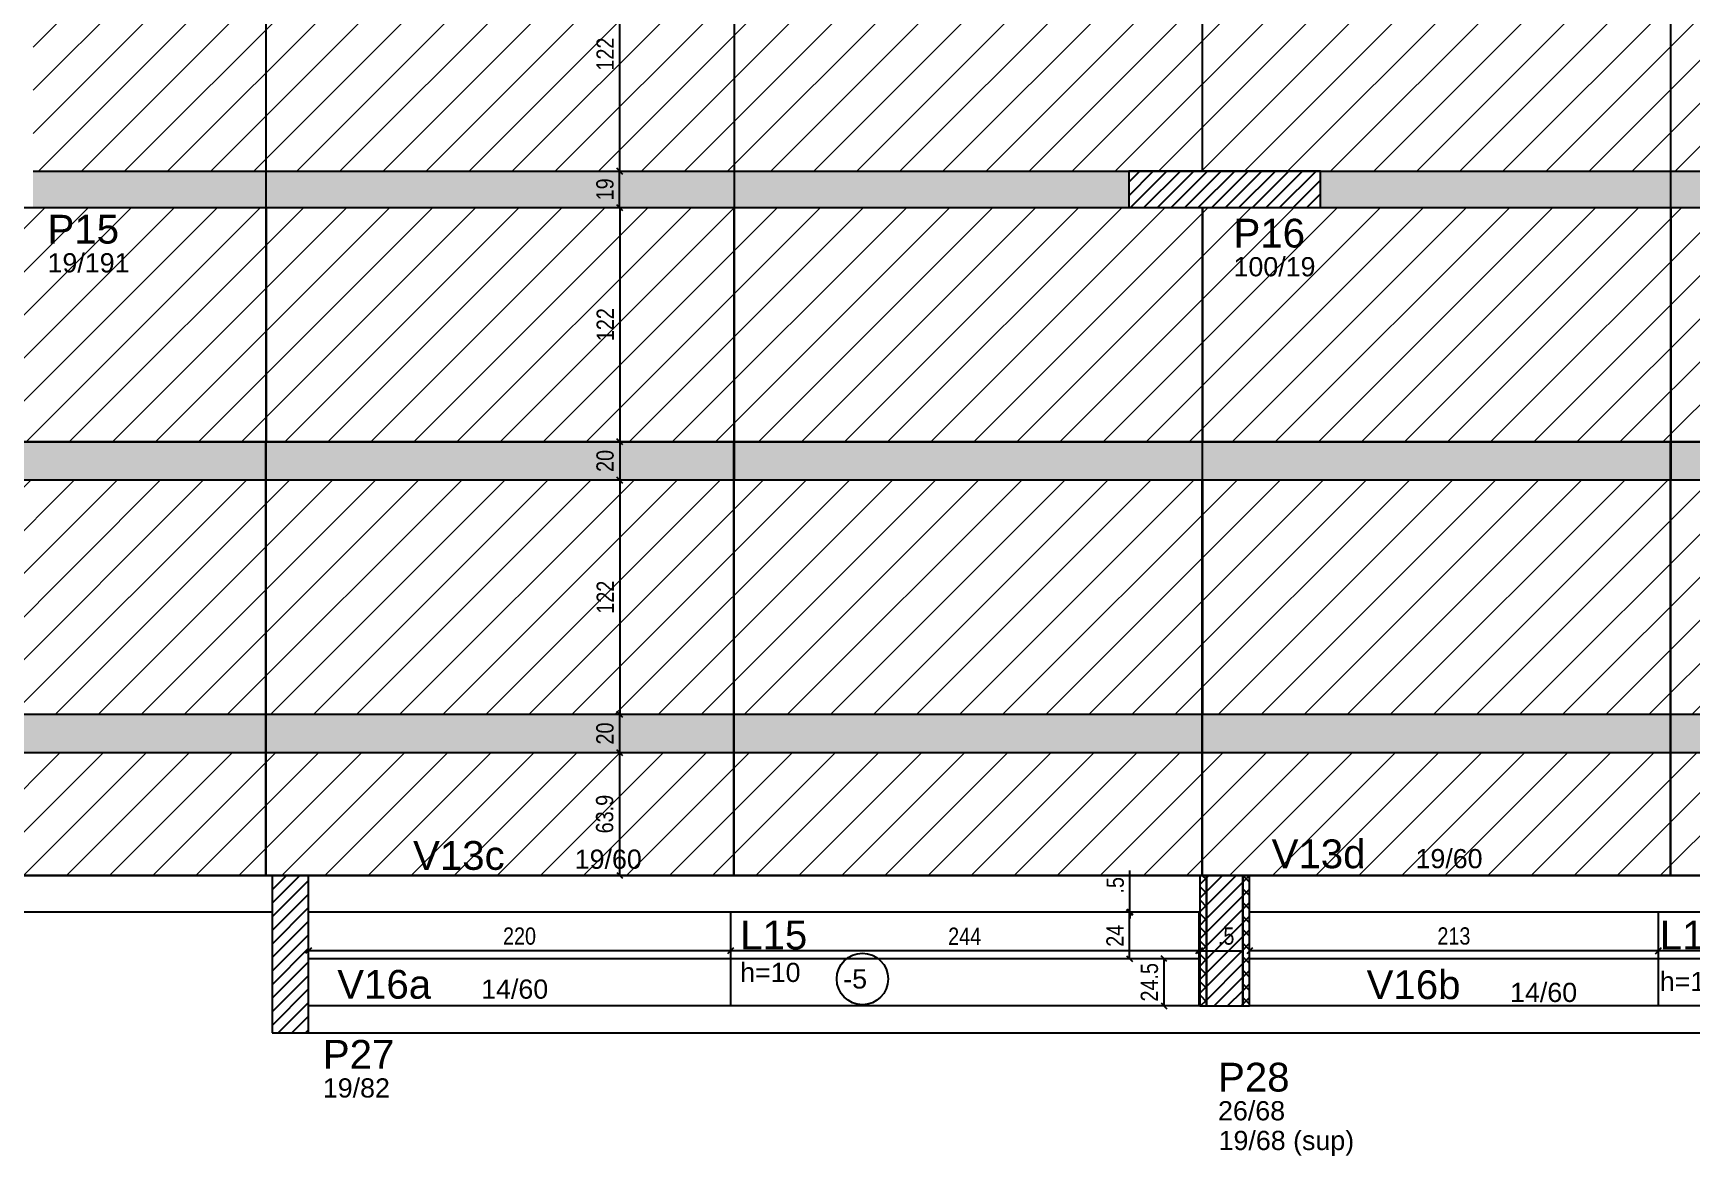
# Model space of a CAD drawing. Extents: x 2666 to 8994, y 352 to 3973.
# Drawn here: x 3900 to 4764, y 1877 to 2462 of the extents above; entities that cross this region are included whole.
import ezdxf

# ---------------------------------------------------------------- set-up
doc = ezdxf.new("R2010")
doc.units = 0
for name, color, linetype in [('3', 3, 'Continuous'), ('8', 8, 'Continuous'), ('COTA', 241, 'Continuous'), ('ES-VIGA', 3, 'Continuous'), ('L-D', 2, 'Continuous'), ('L-N', 4, 'Continuous'), ('P-D', 2, 'Continuous'), ('Painéis', 200, 'Continuous'), ('PIL-N', 4, 'Continuous'), ('Pilares', 5, 'Continuous'), ('VIG-D', 2, 'Continuous'), ('VIG-N', 4, 'Continuous')]:
    doc.layers.add(name, color=color, linetype=linetype)
doc.layers.add('Hachura', color=251, linetype='Continuous', lineweight=9)
doc.layers.add('REAPROVEITAMENTO', color=251, linetype='Continuous', lineweight=9)
doc.styles.add('COTA TECNICA-50', font='techl___.ttf', dxfattribs={"height": 9})
doc.styles.get("Standard").update_dxf_attribs({"font": 'arial.ttf'})
doc.dimstyles.new('COTA PAINEL-50', dxfattribs={"dimtxt": 9, "dimasz": 3, "dimexe": 3, "dimexo": 3, "dimgap": 3, "dimtad": 1, "dimdec": 1, "dimzin": 12, "dimdsep": 46, "dimtxsty": 'COTA TECNICA-50', "dimblk1": 'OBLIQUE', "dimblk2": 'OBLIQUE', "dimsah": 1, "dimcen": 0.9, "dimclrd": 4, "dimclre": 4, "dimclrt": 240, "dimadec": 1, "dimazin": 3, "dimtfac": 1, "dimtdec": 1, "dimtmove": 0, "dimatfit": 3, "dimfxl": 1, "dimtolj": 1, "dimtzin": 12, "dimarcsym": 0})
pattern_1 = [(45, (333.8, -11.191), (-11.22532, 11.22532), [])]

# ---------------------------------------------------------------- blocks, each defined once
blk = doc.blocks.new('_Oblique')
at = {"color": 0, "linetype": 'ByBlock', "lineweight": -2}
blk.add_line((-0.5, -0.5), (0.5, 0.5), dxfattribs=at)
blk = doc.blocks.new('*D71')
at = {"layer": 'COTA', "color": 4, "lineweight": -2, "transparency": 16777216}
for p, q in [((4205.44, 2371.03), (4205.44, 2249.03)), ((4208.36, 2371.03), (4208.44, 2371.03)), ((4208.36, 2249.03), (4208.44, 2249.03))]:
    blk.add_line(p, q, dxfattribs=at)
at = {"layer": 'Defpoints', "color": 0, "transparency": 16777216}
for p in [(4205.36, 2371.03), (4205.36, 2249.03), (4205.44, 2249.03)]:
    blk.add_point(p, dxfattribs=at)
at = {"layer": 'COTA', "color": 4, "lineweight": -2, "transparency": 16777216, "xscale": 3, "yscale": 3, "zscale": 3}
for p, rotation in [((4205.44, 2371.03), 90), ((4205.44, 2249.03), 270)]:
    blk.add_blockref('_Oblique', p, dxfattribs=dict(at, rotation=rotation))
at = {"layer": 'COTA', "color": 240, "transparency": 16777216, "insert": (4197.88, 2310.03), "char_height": 9, "attachment_point": 5, "rotation": 90, "style": 'COTA TECNICA-50'}
blk.add_mtext('\\A1;122', dxfattribs=at)
blk = doc.blocks.new('*D72')
at = {"layer": 'COTA', "color": 4, "lineweight": -2, "transparency": 16777216}
for p, q in [((4205.44, 2249.03), (4205.44, 2229)), ((4208.36, 2249.03), (4208.44, 2249.03))]:
    blk.add_line(p, q, dxfattribs=at)
at = {"layer": 'Defpoints', "color": 0, "transparency": 16777216}
for p in [(4205.36, 2249.03), (4205.44, 2229), (4205.44, 2229)]:
    blk.add_point(p, dxfattribs=at)
at = {"layer": 'COTA', "color": 4, "lineweight": -2, "transparency": 16777216, "xscale": 3, "yscale": 3, "zscale": 3}
for p, rotation in [((4205.44, 2249.03), 90), ((4205.44, 2229), 270)]:
    blk.add_blockref('_Oblique', p, dxfattribs=dict(at, rotation=rotation))
at = {"layer": 'COTA', "color": 240, "transparency": 16777216, "insert": (4197.84, 2239.02), "char_height": 9, "attachment_point": 5, "rotation": 90, "style": 'COTA TECNICA-50'}
blk.add_mtext('\\A1;20', dxfattribs=at)
blk = doc.blocks.new('*D73')
at = {"layer": 'COTA', "color": 4, "lineweight": -2, "transparency": 16777216}
blk.add_line((4205.44, 2229), (4205.44, 2107), dxfattribs=at)
at = {"layer": 'Defpoints', "color": 0, "transparency": 16777216}
for p in [(4205.44, 2229), (4205.44, 2107), (4205.44, 2107)]:
    blk.add_point(p, dxfattribs=at)
at = {"layer": 'COTA', "color": 4, "lineweight": -2, "transparency": 16777216, "xscale": 3, "yscale": 3, "zscale": 3}
for p, rotation in [((4205.44, 2229), 90), ((4205.44, 2107), 270)]:
    blk.add_blockref('_Oblique', p, dxfattribs=dict(at, rotation=rotation))
at = {"layer": 'COTA', "color": 240, "transparency": 16777216, "insert": (4197.88, 2168), "char_height": 9, "attachment_point": 5, "rotation": 90, "style": 'COTA TECNICA-50'}
blk.add_mtext('\\A1;122', dxfattribs=at)
blk = doc.blocks.new('*D74')
at = {"layer": 'COTA', "color": 4, "lineweight": -2, "transparency": 16777216}
blk.add_line((4205.36, 2107), (4205.36, 2086.96), dxfattribs=at)
at = {"layer": 'Defpoints', "color": 0, "transparency": 16777216}
for p in [(4205.36, 2107), (4205.36, 2086.96), (4205.36, 2086.96)]:
    blk.add_point(p, dxfattribs=at)
at = {"layer": 'COTA', "color": 4, "lineweight": -2, "transparency": 16777216, "xscale": 3, "yscale": 3, "zscale": 3}
for p, rotation in [((4205.36, 2107), 90), ((4205.36, 2086.96), 270)]:
    blk.add_blockref('_Oblique', p, dxfattribs=dict(at, rotation=rotation))
at = {"layer": 'COTA', "color": 240, "transparency": 16777216, "insert": (4197.77, 2096.98), "char_height": 9, "attachment_point": 5, "rotation": 90, "style": 'COTA TECNICA-50'}
blk.add_mtext('\\A1;20', dxfattribs=at)
blk = doc.blocks.new('*D75')
at = {"layer": 'COTA', "color": 4, "lineweight": -2, "transparency": 16777216}
blk.add_line((4205.36, 2086.96), (4205.36, 2023.03), dxfattribs=at)
at = {"layer": 'Defpoints', "color": 0, "transparency": 16777216}
for p in [(4205.36, 2086.96), (4205.36, 2023.03), (4205.36, 2023.03)]:
    blk.add_point(p, dxfattribs=at)
at = {"layer": 'COTA', "color": 4, "lineweight": -2, "transparency": 16777216, "xscale": 3, "yscale": 3, "zscale": 3}
for p, rotation in [((4205.36, 2086.96), 90), ((4205.36, 2023.03), 270)]:
    blk.add_blockref('_Oblique', p, dxfattribs=dict(at, rotation=rotation))
at = {"layer": 'COTA', "color": 240, "transparency": 16777216, "insert": (4197.63, 2055), "char_height": 9, "attachment_point": 5, "rotation": 90, "style": 'COTA TECNICA-50'}
blk.add_mtext('\\A1;63.9', dxfattribs=at)
blk = doc.blocks.new('*D105')
at = {"layer": 'COTA', "color": 4, "lineweight": -2, "transparency": 16777216}
blk.add_line((4205.36, 2512.04), (4205.36, 2390.04), dxfattribs=at)
at = {"layer": 'Defpoints', "color": 0, "transparency": 16777216}
for p in [(4205.36, 2512.04), (4205.36, 2390.04), (4205.36, 2390.04)]:
    blk.add_point(p, dxfattribs=at)
at = {"layer": 'COTA', "color": 4, "lineweight": -2, "transparency": 16777216, "xscale": 3, "yscale": 3, "zscale": 3}
for p, rotation in [((4205.36, 2512.04), 90), ((4205.36, 2390.04), 270)]:
    blk.add_blockref('_Oblique', p, dxfattribs=dict(at, rotation=rotation))
at = {"layer": 'COTA', "color": 240, "transparency": 16777216, "insert": (4197.81, 2451.04), "char_height": 9, "attachment_point": 5, "rotation": 90, "style": 'COTA TECNICA-50'}
blk.add_mtext('\\A1;122', dxfattribs=at)
blk = doc.blocks.new('*D119')
at = {"layer": 'COTA', "color": 4, "lineweight": -2, "transparency": 16777216}
blk.add_line((4489.16, 1955.09), (4489.16, 1979.59), dxfattribs=at)
at = {"layer": 'Defpoints', "color": 0, "transparency": 16777216}
for p in [(4489.16, 1979.59), (4489.16, 1979.59), (4489.16, 1955.09)]:
    blk.add_point(p, dxfattribs=at)
at = {"layer": 'COTA', "color": 4, "lineweight": -2, "transparency": 16777216, "xscale": 3, "yscale": 3, "zscale": 3}
for p, rotation in [((4489.16, 1979.59), 90), ((4489.16, 1955.09), 270)]:
    blk.add_blockref('_Oblique', p, dxfattribs=dict(at, rotation=rotation))
at = {"layer": 'COTA', "color": 240, "transparency": 16777216, "insert": (4481.56, 1967.34), "char_height": 9, "attachment_point": 5, "rotation": 90, "style": 'COTA TECNICA-50'}
blk.add_mtext('\\A1;24.5', dxfattribs=at)
blk = doc.blocks.new('*D120')
at = {"layer": 'COTA', "color": 4, "lineweight": -2, "transparency": 16777216}
blk.add_line((4471.15, 1979.59), (4471.15, 2003.59), dxfattribs=at)
at = {"layer": 'Defpoints', "color": 0, "transparency": 16777216}
for p in [(4471.15, 2003.59), (4471.15, 2003.59), (4471.15, 1979.59)]:
    blk.add_point(p, dxfattribs=at)
at = {"layer": 'COTA', "color": 4, "lineweight": -2, "transparency": 16777216, "xscale": 3, "yscale": 3, "zscale": 3}
for p, rotation in [((4471.15, 2003.59), 90), ((4471.15, 1979.59), 270)]:
    blk.add_blockref('_Oblique', p, dxfattribs=dict(at, rotation=rotation))
at = {"layer": 'COTA', "color": 240, "transparency": 16777216, "insert": (4463.58, 1991.59), "char_height": 9, "attachment_point": 5, "rotation": 90, "style": 'COTA TECNICA-50'}
blk.add_mtext('\\A1;24', dxfattribs=at)
blk = doc.blocks.new('*D121')
at = {"layer": 'COTA', "color": 4, "lineweight": -2, "transparency": 16777216}
for p, q in [((4471.34, 2004.09), (4471.34, 2025.68)), ((4471.34, 2003.59), (4471.34, 2004.09)), ((4471.34, 2003.59), (4471.34, 2000.59))]:
    blk.add_line(p, q, dxfattribs=at)
at = {"layer": 'Defpoints', "color": 0, "transparency": 16777216}
for p in [(4471.34, 2004.09), (4471.34, 2004.09), (4471.34, 2003.59)]:
    blk.add_point(p, dxfattribs=at)
at = {"layer": 'COTA', "color": 4, "lineweight": -2, "transparency": 16777216, "xscale": 3, "yscale": 3, "zscale": 3}
for p, rotation in [((4471.34, 2004.09), 270), ((4471.34, 2003.59), 90)]:
    blk.add_blockref('_Oblique', p, dxfattribs=dict(at, rotation=rotation))
at = {"layer": 'COTA', "color": 240, "transparency": 16777216, "insert": (4463.74, 2017.89), "char_height": 9, "attachment_point": 5, "rotation": 90, "style": 'COTA TECNICA-50'}
blk.add_mtext('\\A1;.5', dxfattribs=at)
blk = doc.blocks.new('*D244')
at = {"layer": 'COTA', "color": 4, "lineweight": -2, "transparency": 16777216}
for p, q in [((4507.22, 1983.78), (4504.22, 1983.78)), ((4507.22, 1983.78), (4507.72, 1983.78)), ((4507.22, 1980.99), (4507.22, 1980.78)), ((4507.72, 1983.78), (4529.31, 1983.78)), ((4507.72, 1980.99), (4507.72, 1980.78))]:
    blk.add_line(p, q, dxfattribs=at)
at = {"layer": 'Defpoints', "color": 0, "transparency": 16777216}
for p in [(4507.22, 1983.99), (4507.72, 1983.99), (4507.72, 1983.78)]:
    blk.add_point(p, dxfattribs=at)
at = {"layer": 'COTA', "color": 4, "lineweight": -2, "transparency": 16777216, "xscale": 3, "yscale": 3, "zscale": 3}
blk.add_blockref('_Oblique', (4507.22, 1983.78), dxfattribs=at)
at = {"layer": 'COTA', "color": 4, "lineweight": -2, "transparency": 16777216, "xscale": 3, "yscale": 3, "zscale": 3, "rotation": 180}
blk.add_blockref('_Oblique', (4507.72, 1983.78), dxfattribs=at)
at = {"layer": 'COTA', "color": 240, "transparency": 16777216, "insert": (4521.51, 1991.38), "char_height": 9, "attachment_point": 5, "style": 'COTA TECNICA-50'}
blk.add_mtext('\\A1;.5', dxfattribs=at)
blk = doc.blocks.new('*D178')
at = {"layer": 'COTA', "color": 4, "lineweight": -2, "transparency": 16777216}
blk.add_line((4507.22, 1983.78), (4263.22, 1983.78), dxfattribs=at)
at = {"layer": 'Defpoints', "color": 0, "transparency": 16777216}
for p in [(4263.22, 1983.78), (4263.22, 1983.78), (4507.22, 1983.78)]:
    blk.add_point(p, dxfattribs=at)
at = {"layer": 'COTA', "color": 4, "lineweight": -2, "transparency": 16777216, "xscale": 3, "yscale": 3, "zscale": 3, "rotation": 180}
blk.add_blockref('_Oblique', (4263.22, 1983.78), dxfattribs=at)
at = {"layer": 'COTA', "color": 4, "lineweight": -2, "transparency": 16777216, "xscale": 3, "yscale": 3, "zscale": 3}
blk.add_blockref('_Oblique', (4507.22, 1983.78), dxfattribs=at)
at = {"layer": 'COTA', "color": 240, "transparency": 16777216, "insert": (4385.22, 1991.35), "char_height": 9, "attachment_point": 5, "style": 'COTA TECNICA-50'}
blk.add_mtext('\\A1;244', dxfattribs=at)
blk = doc.blocks.new('*D4')
at = {"layer": 'COTA', "color": 4, "lineweight": -2, "transparency": 16777216}
blk.add_line((4263.22, 1983.78), (4043.21, 1983.78), dxfattribs=at)
at = {"layer": 'Defpoints', "color": 0, "transparency": 16777216}
for p in [(4043.21, 1983.78), (4043.21, 1983.78), (4263.22, 1983.78)]:
    blk.add_point(p, dxfattribs=at)
at = {"layer": 'COTA', "color": 4, "lineweight": -2, "transparency": 16777216, "xscale": 3, "yscale": 3, "zscale": 3, "rotation": 180}
blk.add_blockref('_Oblique', (4043.21, 1983.78), dxfattribs=at)
at = {"layer": 'COTA', "color": 4, "lineweight": -2, "transparency": 16777216, "xscale": 3, "yscale": 3, "zscale": 3}
blk.add_blockref('_Oblique', (4263.22, 1983.78), dxfattribs=at)
at = {"layer": 'COTA', "color": 240, "transparency": 16777216, "insert": (4153.21, 1991.37), "char_height": 9, "attachment_point": 5, "style": 'COTA TECNICA-50'}
blk.add_mtext('\\A1;220', dxfattribs=at)
blk = doc.blocks.new('*D180')
at = {"layer": 'COTA', "color": 4, "lineweight": -2, "transparency": 16777216}
blk.add_line((4990.72, 1983.72), (4746.72, 1983.72), dxfattribs=at)
at = {"layer": 'Defpoints', "color": 0, "transparency": 16777216}
for p in [(4746.72, 1983.72), (4746.72, 1983.72), (4990.72, 1983.72)]:
    blk.add_point(p, dxfattribs=at)
at = {"layer": 'COTA', "color": 4, "lineweight": -2, "transparency": 16777216, "xscale": 3, "yscale": 3, "zscale": 3, "rotation": 180}
blk.add_blockref('_Oblique', (4746.72, 1983.72), dxfattribs=at)
at = {"layer": 'COTA', "color": 4, "lineweight": -2, "transparency": 16777216, "xscale": 3, "yscale": 3, "zscale": 3}
blk.add_blockref('_Oblique', (4990.72, 1983.72), dxfattribs=at)
at = {"layer": 'COTA', "color": 240, "transparency": 16777216, "insert": (4868.72, 1991.29), "char_height": 9, "attachment_point": 5, "style": 'COTA TECNICA-50'}
blk.add_mtext('\\A1;244', dxfattribs=at)
blk = doc.blocks.new('*D8')
at = {"layer": 'COTA', "color": 4, "lineweight": -2, "transparency": 16777216}
blk.add_line((4746.72, 1983.72), (4533.72, 1983.72), dxfattribs=at)
at = {"layer": 'Defpoints', "color": 0, "transparency": 16777216}
for p in [(4533.72, 1983.72), (4533.72, 1983.72), (4746.72, 1983.72)]:
    blk.add_point(p, dxfattribs=at)
at = {"layer": 'COTA', "color": 4, "lineweight": -2, "transparency": 16777216, "xscale": 3, "yscale": 3, "zscale": 3, "rotation": 180}
blk.add_blockref('_Oblique', (4533.72, 1983.72), dxfattribs=at)
at = {"layer": 'COTA', "color": 4, "lineweight": -2, "transparency": 16777216, "xscale": 3, "yscale": 3, "zscale": 3}
blk.add_blockref('_Oblique', (4746.72, 1983.72), dxfattribs=at)
at = {"layer": 'COTA', "color": 240, "transparency": 16777216, "insert": (4640.22, 1991.42), "char_height": 9, "attachment_point": 5, "style": 'COTA TECNICA-50'}
blk.add_mtext('\\A1;213', dxfattribs=at)
blk = doc.blocks.new('*D273')
at = {"layer": 'COTA', "color": 4, "lineweight": -2, "transparency": 16777216}
for p, q in [((4202.36, 2390.04), (4202.36, 2390.04)), ((4205.36, 2371.04), (4205.36, 2390.04)), ((4202.43, 2371.04), (4202.36, 2371.04))]:
    blk.add_line(p, q, dxfattribs=at)
at = {"layer": 'Defpoints', "color": 0, "transparency": 16777216}
for p in [(4205.36, 2390.04), (4205.36, 2390.04), (4205.43, 2371.04)]:
    blk.add_point(p, dxfattribs=at)
at = {"layer": 'COTA', "color": 4, "lineweight": -2, "transparency": 16777216, "xscale": 3, "yscale": 3, "zscale": 3}
for p, rotation in [((4205.36, 2390.04), 90), ((4205.36, 2371.04), 270)]:
    blk.add_blockref('_Oblique', p, dxfattribs=dict(at, rotation=rotation))
at = {"layer": 'COTA', "color": 240, "transparency": 16777216, "insert": (4197.78, 2380.54), "char_height": 9, "attachment_point": 5, "rotation": 90, "style": 'COTA TECNICA-50'}
blk.add_mtext('\\A1;19', dxfattribs=at)

msp = doc.modelspace()

# ---------------------------------------------------------------- hatches: boundary and pattern name
at = {"layer": 'Hachura', "linetype": 'ByBlock'}
h = msp.add_hatch(color=256, dxfattribs=at)
h.dxf.hatch_style = 1
h.paths.add_polyline_path([(4470.72, 2390.04), (3899.71, 2390.04), (3899.71, 2371.04), (4470.72, 2371.04)])
h = msp.add_hatch(color=256, dxfattribs=at)
h.dxf.hatch_style = 1
h.paths.add_polyline_path([(4957.72, 2390.04), (4570.72, 2390.04), (4570.72, 2371.04), (4957.72, 2371.04)])
h = msp.add_hatch(color=256, dxfattribs=at)
h.dxf.hatch_style = 1
h.paths.add_polyline_path([(4021.07, 2249.03), (4021.07, 2229), (3777, 2229), (3777, 2249.03)])
h = msp.add_hatch(color=256, dxfattribs=at)
h.dxf.hatch_style = 1
h.paths.add_polyline_path([(4265.07, 2249.03), (4265.07, 2229), (4021, 2229), (4021, 2249.03)])
h = msp.add_hatch(color=256, dxfattribs=at)
h.dxf.hatch_style = 1
h.paths.add_polyline_path([(4509.06, 2249.03), (4509.06, 2229), (4264.99, 2229), (4264.99, 2249.03)])
h = msp.add_hatch(color=256, dxfattribs=at)
h.dxf.hatch_style = 1
h.paths.add_polyline_path([(4753.22, 2249.03), (4753.22, 2229), (4509.16, 2229), (4509.16, 2249.03)])
h = msp.add_hatch(color=256, dxfattribs=at)
h.dxf.hatch_style = 1
h.paths.add_polyline_path([(4997.21, 2249.03), (4997.21, 2229), (4753.15, 2229), (4753.15, 2249.03)])
h = msp.add_hatch(color=256, dxfattribs=at)
h.dxf.hatch_style = 1
h.paths.add_polyline_path([(4021, 2107), (4021, 2086.96), (3776.93, 2086.96), (3776.93, 2107)])
h = msp.add_hatch(color=256, dxfattribs=at)
h.dxf.hatch_style = 1
h.paths.add_polyline_path([(4265, 2107), (4265, 2086.96), (4020.93, 2086.96), (4020.93, 2107)])
h = msp.add_hatch(color=256, dxfattribs=at)
h.dxf.hatch_style = 1
h.paths.add_polyline_path([(4508.99, 2107), (4508.99, 2086.96), (4264.92, 2086.96), (4264.92, 2107)])
h = msp.add_hatch(color=256, dxfattribs=at)
h.dxf.hatch_style = 1
h.paths.add_polyline_path([(4753.16, 2107), (4753.16, 2086.96), (4509.09, 2086.96), (4509.09, 2107)])
h = msp.add_hatch(color=256, dxfattribs=at)
h.dxf.hatch_style = 1
h.paths.add_polyline_path([(4997.22, 2107), (4997.22, 2086.96), (4753.16, 2086.96), (4753.16, 2107)])
at = {"layer": 'REAPROVEITAMENTO', "linetype": 'ByBlock'}
h = msp.add_hatch(dxfattribs=at)
h.set_pattern_fill('ANSI31', color=256, scale=5, style=2)
h.set_pattern_definition(pattern_1)
h.paths.add_polyline_path([(5485.22, 2512.04), (3899.71, 2512.04), (3899.71, 2390.04), (5485.22, 2390.04)])
h = msp.add_hatch(dxfattribs=at)
h.set_pattern_fill('ANSI31', color=256, scale=5, style=2)
h.set_pattern_definition(pattern_1)
h.paths.add_polyline_path([(5485.22, 2248.84), (5485.22, 2370.84), (3552.72, 2371.03), (3552.72, 2249.03)])
h = msp.add_hatch(dxfattribs=at)
h.set_pattern_fill('ANSI31', color=256, scale=5, style=2)
h.set_pattern_definition(pattern_1)
h.paths.add_polyline_path([(5485.22, 2107), (5485.22, 2229), (3552.72, 2229), (3552.72, 2107)])
h = msp.add_hatch(dxfattribs=at)
h.set_pattern_fill('ANSI31', color=256, scale=5, style=2)
h.set_pattern_definition(pattern_1)
h.paths.add_polyline_path([(5485.22, 2086.96), (3552.72, 2086.96), (3552.72, 2023.03), (5485.22, 2023.03)])

# ---------------------------------------------------------------- linework, layer by layer
at = {"layer": '3', "linetype": 'Continuous'}
msp.add_circle((4331.94, 1969.07), 13.42, dxfattribs=at)
at = {"layer": '8', "linetype": 'Continuous'}
for p, q in [((4470.72, 2377.21), (4483.54, 2390.03)), ((4470.72, 2384.28), (4476.47, 2390.03)), ((4470.72, 2390.03), (4470.72, 2390.03)), ((4470.72, 2390.03), (4470.72, 2390.03)), ((4470.72, 2390.03), (4470.72, 2390.03)), ((4470.72, 2390.03), (4470.72, 2390.03)), ((4471.61, 2371.03), (4490.61, 2390.03)), ((4478.68, 2371.03), (4497.68, 2390.03)), ((4485.75, 2371.03), (4504.75, 2390.03)), ((4492.82, 2371.03), (4511.82, 2390.03)), ((4499.9, 2371.03), (4518.9, 2390.03)), ((4506.97, 2371.03), (4525.97, 2390.03)), ((4514.04, 2371.03), (4533.04, 2390.03)), ((4521.11, 2371.03), (4540.11, 2390.03)), ((4528.18, 2371.03), (4547.18, 2390.03)), ((4535.25, 2371.03), (4554.25, 2390.03)), ((4542.32, 2371.03), (4561.32, 2390.03)), ((4549.39, 2371.03), (4568.39, 2390.03)), ((4556.46, 2371.03), (4570.72, 2385.29)), ((4570.72, 2390.03), (4570.72, 2390.03)), ((4570.72, 2390.03), (4570.72, 2390.03)), ((4570.72, 2390.03), (4570.72, 2390.03)), ((4563.54, 2371.03), (4570.72, 2378.22)), ((4568.8, 2371.03), (4568.8, 2371.03)), ((4570.61, 2371.03), (4570.72, 2371.15)), ((4024.21, 2008.49), (4038.76, 2023.04)), ((4024.21, 2015.56), (4031.69, 2023.04)), ((4024.21, 2022.63), (4024.62, 2023.04)), ((4043.21, 2023.04), (4043.21, 2023.04)), ((4507.72, 2023.03), (4507.72, 2023.03)), ((4507.72, 2023.03), (4507.72, 2023.03)), ((4509.06, 2023.03), (4511.22, 2020.87)), ((4511.22, 2007.59), (4526.66, 2023.03)), ((4511.22, 2014.66), (4519.59, 2023.03)), ((4511.22, 2021.73), (4512.52, 2023.03)), ((4511.22, 2023.03), (4511.22, 2023.03)), ((4530.22, 2019.52), (4533.72, 2023.03)), ((4530.22, 2023.03), (4530.22, 2023.03)), ((4530.27, 2023.03), (4533.72, 2019.59)), ((4533.72, 2023.03), (4533.72, 2023.03)), ((4024.21, 2001.42), (4043.21, 2020.42)), ((4024.21, 1994.34), (4043.21, 2013.34)), ((4507.72, 2018.23), (4511.22, 2021.73)), ((4507.72, 2017.3), (4511.22, 2013.8)), ((4507.72, 2011.16), (4511.22, 2014.66)), ((4511.22, 2000.52), (4530.22, 2019.52)), ((4530.22, 2016.02), (4533.72, 2012.52)), ((4530.22, 2012.45), (4533.72, 2015.95)), ((4024.21, 1987.27), (4043.21, 2006.27)), ((4507.72, 2010.23), (4511.22, 2006.73)), ((4507.72, 2004.09), (4511.22, 2007.59)), ((4511.22, 1993.45), (4530.22, 2012.45)), ((4511.22, 1986.38), (4530.22, 2005.38)), ((4530.22, 2008.95), (4533.72, 2005.45)), ((4530.22, 2005.38), (4533.72, 2008.88)), ((4024.21, 2004.03), (4024.21, 2004.03)), ((4024.21, 1980.2), (4043.21, 1999.2)), ((4507.72, 2003.16), (4511.22, 1999.66)), ((4507.72, 1997.02), (4511.22, 2000.52)), ((4507.72, 1996.09), (4511.22, 1992.59)), ((4511.22, 1979.31), (4530.22, 1998.31)), ((4530.22, 2001.87), (4533.72, 1998.37)), ((4530.22, 1998.31), (4533.72, 2001.81)), ((4024.21, 1973.13), (4043.21, 1992.13)), ((4507.72, 1989.95), (4511.22, 1993.45)), ((4507.72, 1989.02), (4511.22, 1985.52)), ((4511.22, 1972.23), (4530.22, 1991.23)), ((4520.72, 1989.03), (4520.72, 1989.03)), ((4530.22, 1994.8), (4533.72, 1991.3)), ((4530.22, 1991.23), (4533.72, 1994.73)), ((4530.22, 1987.73), (4533.72, 1984.23)), ((4530.22, 1984.16), (4533.72, 1987.66)), ((4024.21, 1966.06), (4043.21, 1985.06)), ((4033.71, 1982.04), (4033.71, 1982.04)), ((4507.72, 1982.88), (4511.22, 1986.38)), ((4507.72, 1981.95), (4511.22, 1978.45)), ((4507.72, 1975.81), (4511.22, 1979.31)), ((4511.22, 1965.16), (4530.22, 1984.16)), ((4530.22, 1980.66), (4533.72, 1977.16)), ((4530.22, 1977.09), (4533.72, 1980.59)), ((4024.21, 1958.99), (4043.21, 1977.99)), ((4024.21, 1951.92), (4043.21, 1970.92)), ((4507.72, 1974.88), (4511.22, 1971.38)), ((4507.72, 1968.73), (4511.22, 1972.23)), ((4511.22, 1958.09), (4530.22, 1977.09)), ((4515.23, 1955.03), (4530.22, 1970.02)), ((4530.22, 1973.59), (4533.72, 1970.09)), ((4530.22, 1970.02), (4533.72, 1973.52)), ((4024.21, 1944.85), (4043.21, 1963.85)), ((4507.72, 1967.81), (4511.22, 1964.31)), ((4507.72, 1961.66), (4511.22, 1965.16)), ((4522.3, 1955.03), (4530.22, 1962.95)), ((4530.22, 1966.52), (4533.72, 1963.02)), ((4530.22, 1962.95), (4533.72, 1966.45)), ((4027.47, 1941.04), (4043.21, 1956.78)), ((4507.72, 1960.73), (4511.22, 1957.23)), ((4507.72, 1955.03), (4507.72, 1955.03)), ((4507.72, 1955.03), (4507.72, 1955.03)), ((4508.16, 1955.03), (4511.22, 1958.09)), ((4529.37, 1955.03), (4530.22, 1955.88)), ((4530.22, 1959.45), (4533.72, 1955.95)), ((4530.22, 1955.88), (4533.72, 1959.38)), ((4034.54, 1941.04), (4043.21, 1949.71)), ((4024.21, 1941.04), (4024.21, 1941.04)), ((4024.21, 1941.04), (4024.21, 1941.04)), ((4024.21, 1941.04), (4024.21, 1941.04)), ((4041.61, 1941.04), (4043.21, 1942.63)), ((4043.21, 1941.04), (4043.21, 1941.04)), ((4043.21, 1941.04), (4043.21, 1941.04)), ((4043.21, 1941.04), (4043.21, 1941.04))]:
    msp.add_line(p, q, dxfattribs=at)
at = {"layer": 'ES-VIGA'}
for points in [[(4024.21, 2023.03), (3633.72, 2023.03)], [(4507.72, 2023.03), (4043.21, 2023.03)], [(4991.22, 2023.03), (4533.72, 2023.03)], [(3633.72, 2004.03), (4024.21, 2004.03)], [(4043.21, 2004.03), (4507.72, 2004.03)], [(4533.72, 2004.03), (4991.22, 2004.03)], [(4507.72, 1955.04), (4043.21, 1955.04)], [(4991.22, 1955.04), (4533.72, 1955.04)], [(4043.21, 1941.04), (4520.72, 1941.04)], [(4520.72, 1941.04), (5007.72, 1941.04)]]:
    msp.add_lwpolyline(points, dxfattribs=at)
at = {"layer": 'Painéis'}
for p, q in [((4021.22, 2371.04), (4021.22, 2910.03)), ((4265.22, 2371.04), (4265.22, 2910.03)), ((4509.22, 2390.04), (4509.22, 2910.03)), ((4753.22, 2371.04), (4753.22, 2910.03)), ((3899.71, 2390.04), (5485.22, 2390.03)), ((3899.71, 2371.04), (5485.22, 2371.03)), ((4263.22, 2004.09), (4263.22, 1955.09)), ((4507.22, 2004.09), (4507.22, 1955.09)), ((4746.72, 2004.03), (4746.72, 1955.04)), ((4507.72, 1979.59), (4043.21, 1979.59)), ((4991.22, 1979.53), (4533.72, 1979.53))]:
    msp.add_line(p, q, dxfattribs=at)
for points in [[(3777, 2371.03), (4021.08, 2371.03), (4021.08, 2249.03), (3777, 2249.03)], [(4021.08, 2371.03), (4265.16, 2371.03), (4265.16, 2249.03), (4021.08, 2249.03)], [(4265.16, 2371.03), (4509.24, 2371.03), (4509.24, 2249.03), (4265.16, 2249.03)], [(4509.24, 2371.03), (4753.31, 2371.03), (4753.31, 2249.03), (4509.24, 2249.03)], [(4753.31, 2371.03), (4997.39, 2371.03), (4997.39, 2249.03), (4753.31, 2249.03)], [(4021.07, 2249.03), (4021.07, 2229), (3777, 2229), (3777, 2249.03)], [(4265.07, 2249.03), (4265.07, 2229), (4021, 2229), (4021, 2249.03)], [(4509.06, 2249.03), (4509.06, 2229), (4264.99, 2229), (4264.99, 2249.03)], [(4753.22, 2249.03), (4753.22, 2229), (4509.16, 2229), (4509.16, 2249.03)], [(4997.21, 2249.03), (4997.21, 2229), (4753.15, 2229), (4753.15, 2249.03)], [(4021, 2107), (4021, 2229), (3777, 2229), (3777, 2107)], [(4265, 2107), (4265, 2229), (4021, 2229), (4021, 2107)], [(4508.99, 2107), (4508.99, 2229), (4264.99, 2229), (4264.99, 2107)], [(4753.16, 2107), (4753.16, 2229), (4509.16, 2229), (4509.16, 2107)], [(4997.15, 2107), (4997.15, 2229), (4753.15, 2229), (4753.15, 2107)], [(4021, 2107), (4021, 2086.96), (3776.93, 2086.96), (3776.93, 2107)], [(4265, 2107), (4265, 2086.96), (4020.93, 2086.96), (4020.93, 2107)], [(4508.99, 2107), (4508.99, 2086.96), (4264.92, 2086.96), (4264.92, 2107)], [(4753.16, 2107), (4753.16, 2086.96), (4509.09, 2086.96), (4509.09, 2107)], [(4997.22, 2107), (4997.22, 2086.96), (4753.16, 2086.96), (4753.16, 2107)], [(3776.93, 2023.03), (4020.93, 2023.03), (4020.93, 2086.96), (3776.93, 2086.96)], [(4020.93, 2023.03), (4264.92, 2023.03), (4264.92, 2086.96), (4020.93, 2086.96)], [(4264.92, 2023.03), (4508.99, 2023.03), (4508.99, 2086.96), (4264.92, 2086.96)], [(4508.99, 2023.03), (4753.08, 2023.03), (4753.08, 2086.96), (4508.99, 2086.96)], [(4753.16, 2023.03), (4997.32, 2023.03), (4997.32, 2086.96), (4753.16, 2086.96)]]:
    msp.add_lwpolyline(points, close=True, dxfattribs=at)
at = {"layer": 'Pilares', "linetype": 'Continuous'}
for points in [[(4470.72, 2371.03), (4570.72, 2371.03), (4570.72, 2390.03), (4470.72, 2390.03), (4470.72, 2371.03)], [(4024.21, 1941.04), (4043.21, 1941.04), (4043.21, 2023.04), (4024.21, 2023.04), (4024.21, 1941.04)], [(4507.72, 1955.03), (4511.22, 1955.03), (4511.22, 2023.03), (4507.72, 2023.03), (4507.72, 1955.03)], [(4511.22, 1955.03), (4530.22, 1955.03), (4530.22, 2023.03), (4511.22, 2023.03), (4511.22, 1955.03)], [(4530.22, 1955.03), (4533.72, 1955.03), (4533.72, 2023.03), (4530.22, 2023.03), (4530.22, 1955.03)]]:
    msp.add_lwpolyline(points, dxfattribs=at)

# ---------------------------------------------------------------- texts
at = {"layer": '3', "linetype": 'Continuous'}
msp.add_text('-5', height=10, dxfattribs=at).set_placement((4321.94, 1964.07))
at = {"layer": 'L-D', "linetype": 'Continuous'}
for p in [(4268.22, 1967.5), (4747.54, 1962.78)]:
    msp.add_text('h=10', height=10, dxfattribs=at).set_placement(p)
at = {"layer": 'L-N', "linetype": 'Continuous'}
for s, p in [('L15', (4268.22, 1984.5)), ('L16', (4747.54, 1984.43))]:
    msp.add_text(s, height=15, dxfattribs=at).set_placement(p)
at = {"layer": 'P-D', "linetype": 'Continuous'}
for s, height, p in [('19/191', 10, (3907.21, 2337.28)), ('100/19', 10, (4525.35, 2335.23)), ('19/82', 10, (4050.71, 1907.29)), ('26/68', 10, (4517.29, 1895.4)), ('19/68 (sup)', 9.9999, (4517.58, 1879.92))]:
    msp.add_text(s, height=height, dxfattribs=at).set_placement(p)
at = {"layer": 'PIL-N', "linetype": 'Continuous'}
for s, p in [('P15', (3907.21, 2352.28)), ('P16', (4525.35, 2350.23)), ('P27', (4050.71, 1922.29)), ('P28', (4517.29, 1910.4))]:
    msp.add_text(s, height=15, dxfattribs=at).set_placement(p)
at = {"layer": 'VIG-D', "linetype": 'Continuous'}
for s, p in [('19/60', (4181.98, 2026.48)), ('19/60', (4620.22, 2026.78)), ('14/60', (4133.21, 1958.79)), ('14/60', (4669.49, 1957.07))]:
    msp.add_text(s, height=10, dxfattribs=at).set_placement(p)
at = {"layer": 'VIG-N', "linetype": 'Continuous'}
for s, p in [('V13c', (4097.73, 2025.94)), ('V13d', (4545.22, 2026.78)), ('V16a', (4058.21, 1958.79)), ('V16b', (4594.73, 1958.58))]:
    msp.add_text(s, height=15, dxfattribs=at).set_placement(p)

# ---------------------------------------------------------------- dimensions: what is measured, and where the dimension line sits
at = {"layer": 'COTA'}
for base, p1, p2, picture, middle in [((4205.36, 2390.04), (4205.36, 2512.04), (4205.36, 2390.04), '*D105', (4197.81, 2451.04)), ((4205.36, 2390.04), (4205.43, 2371.04), (4205.36, 2390.04), '*D273', (4197.78, 2380.54)), ((4205.44, 2249.03), (4205.36, 2371.03), (4205.36, 2249.03), '*D71', (4197.88, 2310.03)), ((4471.34, 2004.09), (4471.34, 2003.59), (4471.34, 2004.09), '*D121', (4463.74, 2017.89)), ((4471.15, 2003.59), (4471.15, 1979.59), (4471.15, 2003.59), '*D120', (4463.58, 1991.59))]:
    dim = msp.add_linear_dim(base=base, p1=p1, p2=p2, angle=90, dimstyle='COTA PAINEL-50', dxfattribs=at)
    dim.commit()
    dim.dimension.update_dxf_attribs({"geometry": picture, "text_midpoint": middle})
for base, p1, p2, picture, middle in [((4205.44, 2229), (4205.36, 2249.03), (4205.44, 2229), '*D72', (4197.84, 2239.02)), ((4205.44, 2107), (4205.44, 2229), (4205.44, 2107), '*D73', (4197.88, 2168)), ((4205.36, 2086.96), (4205.36, 2107), (4205.36, 2086.96), '*D74', (4197.77, 2096.98)), ((4205.36, 2023.03), (4205.36, 2086.96), (4205.36, 2023.03), '*D75', (4197.63, 2055))]:
    dim = msp.add_linear_dim(base=base, p1=p1, p2=p2, angle=90, dimstyle='COTA PAINEL-50', override={"dimtmove": 1}, dxfattribs=at)
    dim.commit()
    dim.dimension.update_dxf_attribs({"geometry": picture, "text_midpoint": middle})
for base, p1, p2, picture, middle in [((4043.21, 1983.78), (4263.22, 1983.78), (4043.21, 1983.78), '*D4', (4153.21, 1991.37)), ((4263.22, 1983.78), (4507.22, 1983.78), (4263.22, 1983.78), '*D178', (4385.22, 1991.35)), ((4507.72, 1983.78), (4507.22, 1983.99), (4507.72, 1983.99), '*D244', (4521.51, 1991.38)), ((4533.72, 1983.72), (4746.72, 1983.72), (4533.72, 1983.72), '*D8', (4640.22, 1991.42)), ((4746.72, 1983.72), (4990.72, 1983.72), (4746.72, 1983.72), '*D180', (4868.72, 1991.29))]:
    dim = msp.add_linear_dim(base=base, p1=p1, p2=p2, dimstyle='COTA PAINEL-50', dxfattribs=at)
    dim.commit()
    dim.dimension.update_dxf_attribs({"geometry": picture, "text_midpoint": middle})
dim = msp.add_linear_dim(base=(4489.16, 1979.59), p1=(4489.16, 1955.09), p2=(4489.16, 1979.59), angle=90, dimstyle='COTA PAINEL-50', dxfattribs=at)
dim.commit()
dim.dimension.update_dxf_attribs({"geometry": '*D119', "text_midpoint": (4489.16, 1967.34), "dimtype": 160})

doc.saveas('drawing.dxf')
